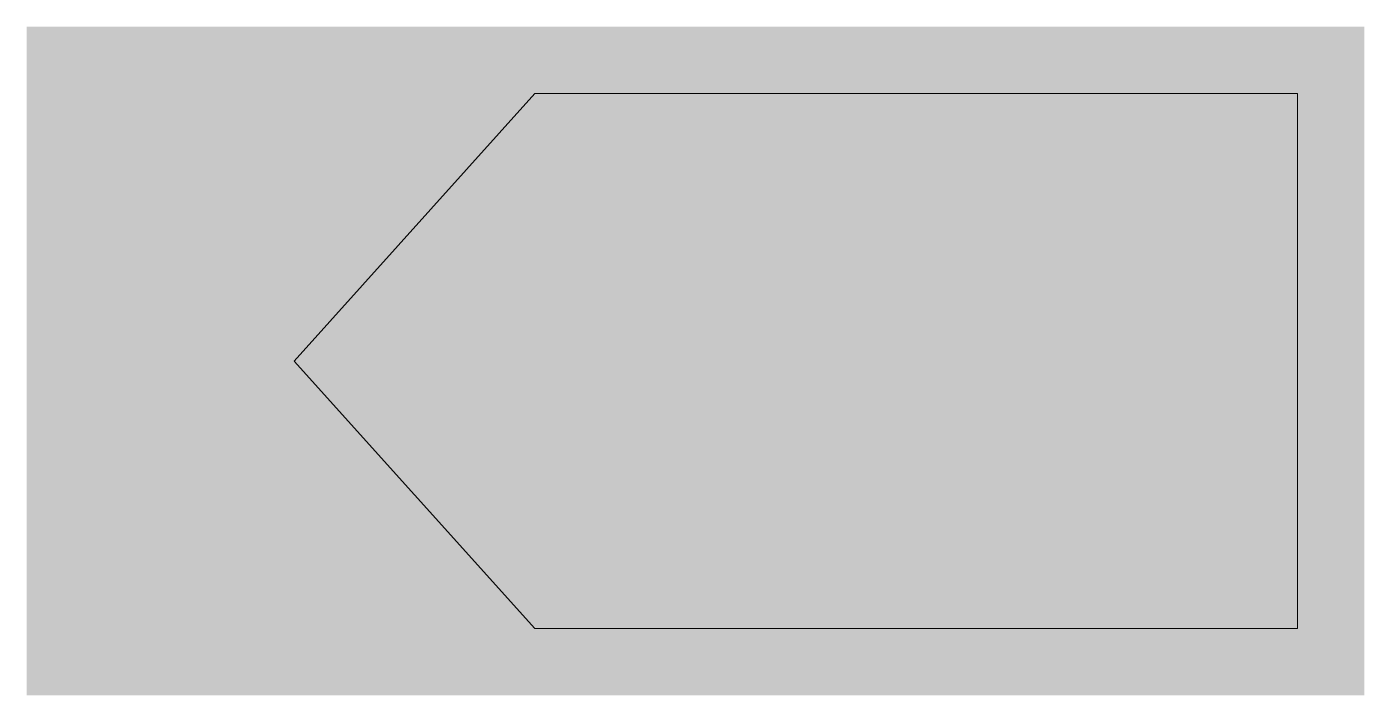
# Model space of a CAD drawing. Header units: millimetres. Extents: x -10 to 0, y 2.5 to 7.5.
import ezdxf

# ---------------------------------------------------------------- set-up
doc = ezdxf.new("R2010")
doc.units = ezdxf.units.MM
doc.layers.get('0').update_dxf_attribs({"lineweight": 20, "true_color": 0xffffff})

msp = doc.modelspace()

# ---------------------------------------------------------------- hatches: boundary and pattern name
msp.add_hatch(color=256).paths.add_polyline_path([(0, 2.5), (0, 7.5), (-10, 7.5), (-10, 2.5)])
at = {"true_color": 0x000000}
msp.add_hatch(color=7, dxfattribs=at).paths.add_polyline_path([(-8, 5), (-6.2, 7), (-0.5, 7), (-0.5, 3), (-6.2, 3)])

# ---------------------------------------------------------------- linework, layer by layer
for p, q in [((-6.2, 7), (-0.5, 7)), ((-0.5, 7), (-0.5, 3)), ((-8, 5), (-6.2, 7)), ((-6.2, 3), (-8, 5)), ((-0.5, 3), (-6.2, 3))]:
    msp.add_line(p, q)

doc.saveas('drawing.dxf')
